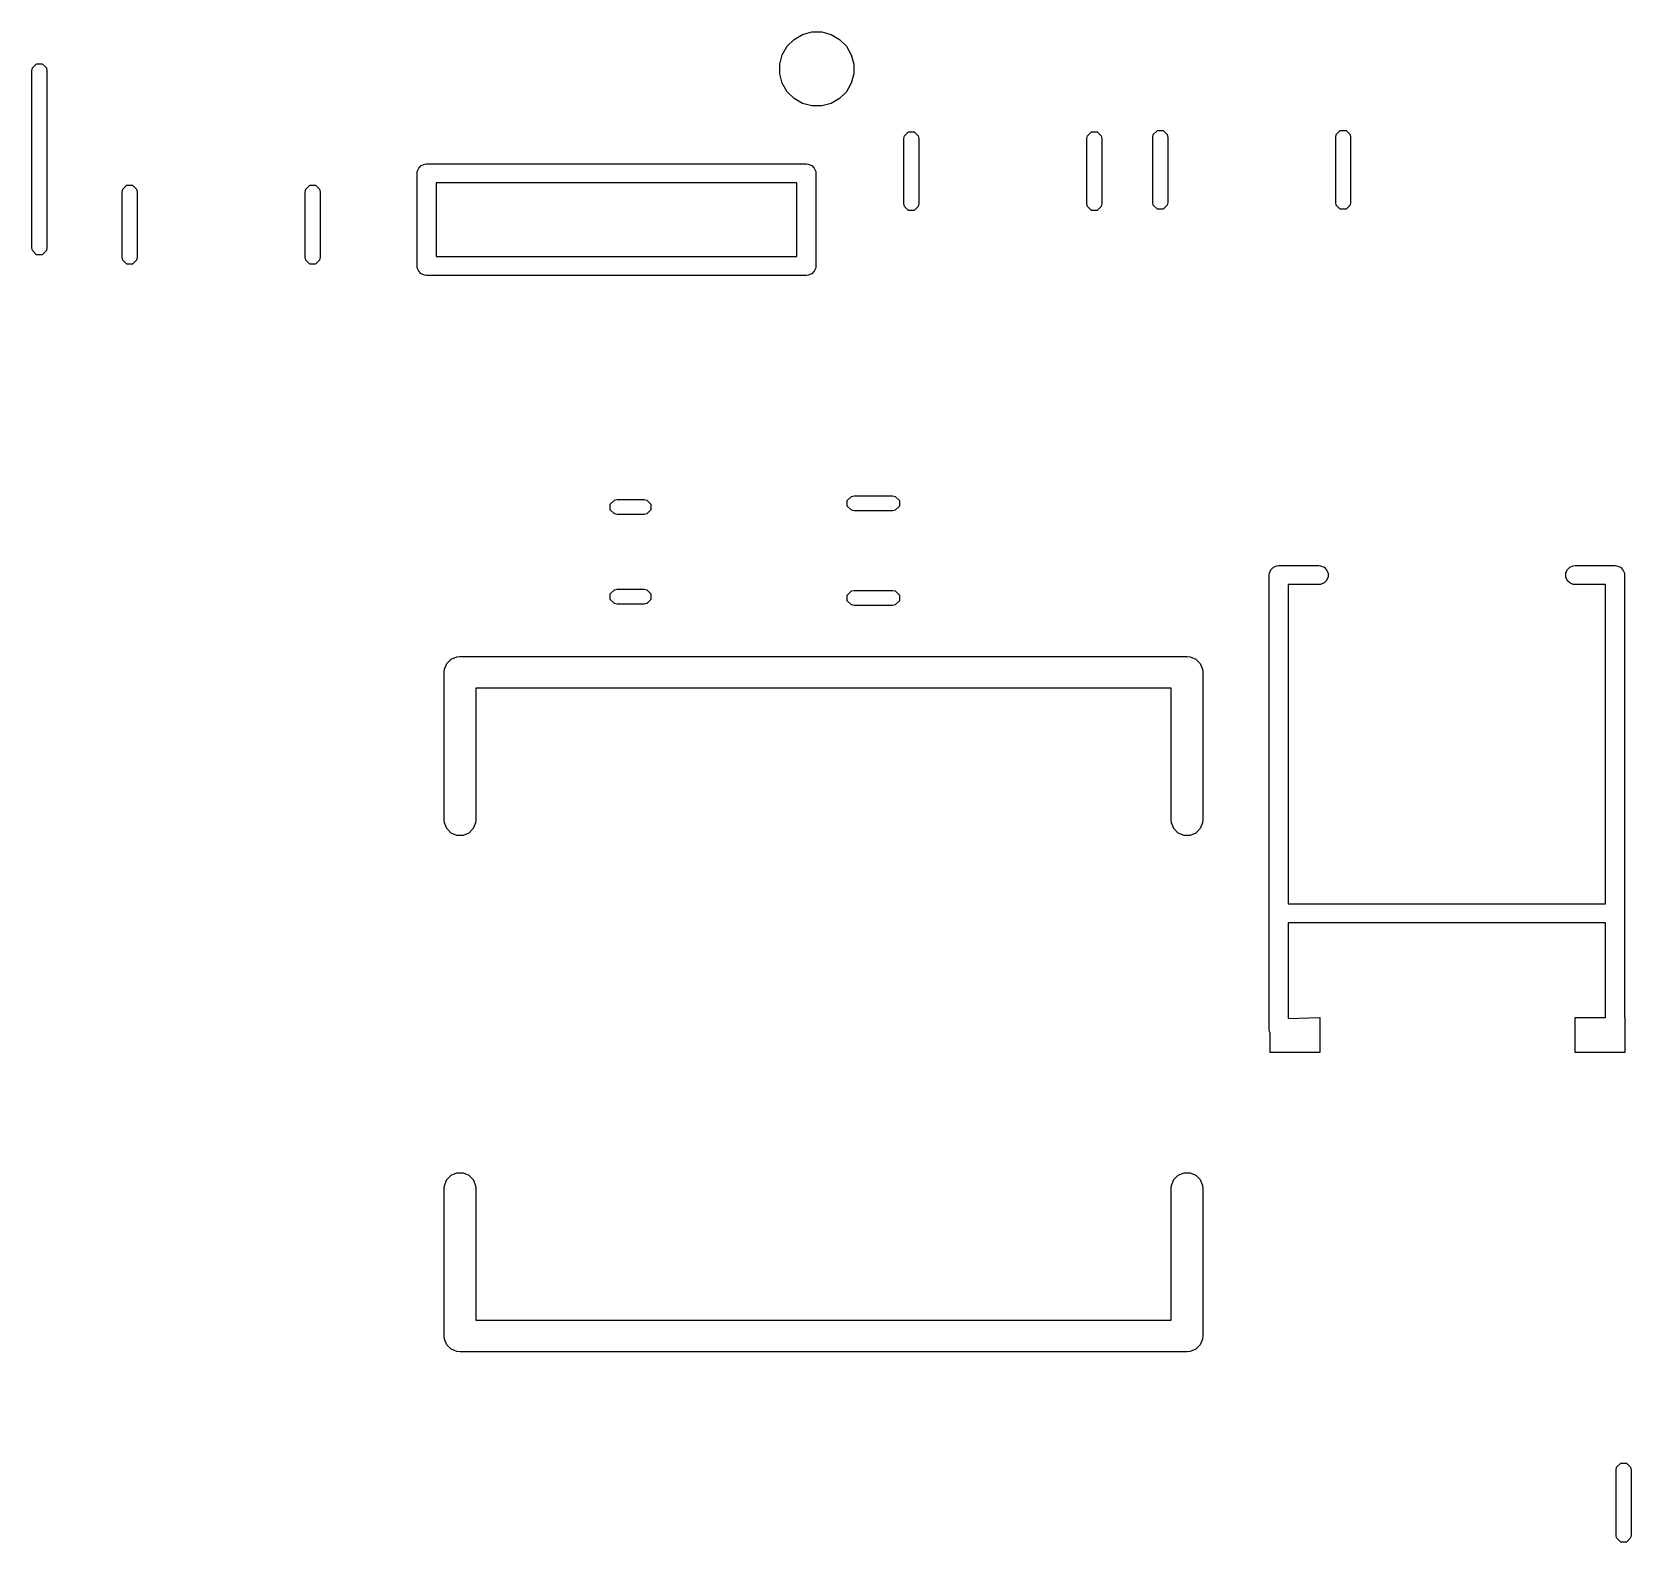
# Model space of a CAD drawing. Header units: inches. Extents: x 5.01 to 6.93, y -5.96 to -2.38.
# Drawn here: x 5.842 to 6.348, y -5.022 to -4.544 of the extents above; entities that cross this region are included whole.
import ezdxf

# ---------------------------------------------------------------- set-up
doc = ezdxf.new("R2010")
doc.units = ezdxf.units.IN
doc.header["$MEASUREMENT"] = 0
doc.layers.add('F.Silkscreen', color=41, linetype='CONTINUOUS', true_color=0xf2eda1)

msp = doc.modelspace()

# ---------------------------------------------------------------- linework, layer by layer
at = {"layer": 'F.Silkscreen', "linetype": 'CONTINUOUS'}
for p, q in [((6.0813, -4.54823), (6.08348, -4.54605)), ((6.08348, -4.54605), (6.08615, -4.54451)), ((6.08615, -4.54451), (6.08913, -4.54371)), ((6.08913, -4.54371), (6.09221, -4.54371)), ((6.09221, -4.54371), (6.09519, -4.54451)), ((6.09519, -4.54451), (6.09786, -4.54605)), ((6.09786, -4.54605), (6.10004, -4.54823)), ((6.07896, -4.55388), (6.07976, -4.5509)), ((6.07976, -4.5509), (6.0813, -4.54823)), ((6.10004, -4.54823), (6.10158, -4.5509)), ((6.10158, -4.5509), (6.10238, -4.55388)), ((5.84241, -4.556), (5.84259, -4.5551)), ((5.84241, -4.61201), (5.84241, -4.556)), ((5.84259, -4.5551), (5.84386, -4.55382)), ((5.84386, -4.55382), (5.84567, -4.55382)), ((5.84567, -4.55382), (5.84695, -4.5551)), ((5.84695, -4.5551), (5.84713, -4.556)), ((5.84713, -4.556), (5.84713, -4.61201)), ((6.07896, -4.55697), (6.07896, -4.55388)), ((6.07976, -4.55994), (6.07896, -4.55697)), ((6.10238, -4.55697), (6.10158, -4.55994)), ((6.10238, -4.55388), (6.10238, -4.55697)), ((6.0813, -4.56261), (6.07976, -4.55994)), ((6.10158, -4.55994), (6.10004, -4.56261)), ((6.08348, -4.56479), (6.0813, -4.56261)), ((6.08615, -4.56634), (6.08348, -4.56479)), ((6.08913, -4.56713), (6.08615, -4.56634)), ((6.09221, -4.56713), (6.08913, -4.56713)), ((6.09519, -4.56634), (6.09221, -4.56713)), ((6.09786, -4.56479), (6.09519, -4.56634)), ((6.10004, -4.56261), (6.09786, -4.56479)), ((6.11819, -4.57746), (6.11837, -4.57656)), ((6.11819, -4.59803), (6.11819, -4.57746)), ((6.11837, -4.57656), (6.11965, -4.57528)), ((6.11965, -4.57528), (6.12146, -4.57528)), ((6.12146, -4.57528), (6.12274, -4.57656)), ((6.12274, -4.57656), (6.12292, -4.57746)), ((6.12292, -4.57746), (6.12292, -4.59803)), ((6.17607, -4.57746), (6.17625, -4.57656)), ((6.17607, -4.59803), (6.17607, -4.57746)), ((6.17625, -4.57656), (6.17753, -4.57528)), ((6.17753, -4.57528), (6.17933, -4.57528)), ((6.17933, -4.57528), (6.18061, -4.57656)), ((6.18061, -4.57656), (6.18079, -4.57746)), ((6.18079, -4.57746), (6.18079, -4.59803)), ((6.19693, -4.57707), (6.19711, -4.57616)), ((6.19693, -4.59764), (6.19693, -4.57707)), ((6.19711, -4.57616), (6.19839, -4.57489)), ((6.19839, -4.57489), (6.2002, -4.57489)), ((6.2002, -4.57489), (6.20148, -4.57616)), ((6.20148, -4.57616), (6.20166, -4.57707)), ((6.20166, -4.57707), (6.20166, -4.59764)), ((6.25481, -4.57707), (6.25499, -4.57616)), ((6.25481, -4.59764), (6.25481, -4.57707)), ((6.25499, -4.57616), (6.25627, -4.57489)), ((6.25627, -4.57489), (6.25807, -4.57489)), ((6.25807, -4.57489), (6.25935, -4.57616)), ((6.25935, -4.57616), (6.25953, -4.57707)), ((6.25953, -4.57707), (6.25953, -4.59764)), ((5.96428, -4.58789), (5.96473, -4.58681)), ((5.96473, -4.58681), (5.96556, -4.58598)), ((5.96556, -4.58598), (5.96664, -4.58553)), ((5.96664, -4.58553), (5.96722, -4.58547)), ((5.96722, -4.58547), (6.08738, -4.58547)), ((6.08738, -4.58547), (6.08797, -4.58553)), ((6.08797, -4.58553), (6.08905, -4.58598)), ((6.08905, -4.58598), (6.08988, -4.58681)), ((6.08988, -4.58681), (6.09033, -4.58789)), ((5.87113, -4.59349), (5.87241, -4.59221)), ((5.87241, -4.59221), (5.87422, -4.59221)), ((5.87422, -4.59221), (5.87549, -4.59349)), ((5.929, -4.59349), (5.93028, -4.59221)), ((5.93028, -4.59221), (5.93209, -4.59221)), ((5.93209, -4.59221), (5.93337, -4.59349)), ((5.96422, -4.58847), (5.96428, -4.58789)), ((5.96422, -4.61773), (5.96422, -4.58847)), ((5.97023, -4.59148), (5.97023, -4.61472)), ((6.08438, -4.59148), (5.97023, -4.59148)), ((6.08438, -4.61472), (6.08438, -4.59148)), ((6.09033, -4.58789), (6.09038, -4.58847)), ((6.09038, -4.58847), (6.09038, -4.61773)), ((5.87095, -4.59439), (5.87113, -4.59349)), ((5.87095, -4.61496), (5.87095, -4.59439)), ((5.87549, -4.59349), (5.87567, -4.59439)), ((5.87567, -4.59439), (5.87567, -4.61496)), ((5.92882, -4.59439), (5.929, -4.59349)), ((5.92882, -4.61496), (5.92882, -4.59439)), ((5.93337, -4.59349), (5.93355, -4.59439)), ((5.93355, -4.59439), (5.93355, -4.61496)), ((6.19711, -4.59854), (6.19693, -4.59764)), ((6.20166, -4.59764), (6.20148, -4.59854)), ((6.25499, -4.59854), (6.25481, -4.59764)), ((6.25953, -4.59764), (6.25935, -4.59854)), ((6.11837, -4.59894), (6.11819, -4.59803)), ((6.11965, -4.60021), (6.11837, -4.59894)), ((6.12146, -4.60021), (6.11965, -4.60021)), ((6.12274, -4.59894), (6.12146, -4.60021)), ((6.12292, -4.59803), (6.12274, -4.59894)), ((6.17625, -4.59894), (6.17607, -4.59803)), ((6.17753, -4.60021), (6.17625, -4.59894)), ((6.17933, -4.60021), (6.17753, -4.60021)), ((6.18061, -4.59894), (6.17933, -4.60021)), ((6.18079, -4.59803), (6.18061, -4.59894)), ((6.19839, -4.59982), (6.19711, -4.59854)), ((6.2002, -4.59982), (6.19839, -4.59982)), ((6.20148, -4.59854), (6.2002, -4.59982)), ((6.25627, -4.59982), (6.25499, -4.59854)), ((6.25807, -4.59982), (6.25627, -4.59982)), ((6.25935, -4.59854), (6.25807, -4.59982)), ((5.84259, -4.61291), (5.84241, -4.61201)), ((5.84386, -4.61419), (5.84259, -4.61291)), ((5.84695, -4.61291), (5.84567, -4.61419)), ((5.84713, -4.61201), (5.84695, -4.61291)), ((5.84567, -4.61419), (5.84386, -4.61419)), ((5.87113, -4.61587), (5.87095, -4.61496)), ((5.87241, -4.61714), (5.87113, -4.61587)), ((5.87422, -4.61714), (5.87241, -4.61714)), ((5.87549, -4.61587), (5.87422, -4.61714)), ((5.87567, -4.61496), (5.87549, -4.61587)), ((5.929, -4.61587), (5.92882, -4.61496)), ((5.93028, -4.61714), (5.929, -4.61587)), ((5.93209, -4.61714), (5.93028, -4.61714)), ((5.93337, -4.61587), (5.93209, -4.61714)), ((5.93355, -4.61496), (5.93337, -4.61587)), ((5.96428, -4.61831), (5.96422, -4.61773)), ((5.97023, -4.61472), (6.08438, -4.61472)), ((6.09038, -4.61773), (6.09033, -4.61831)), ((5.96473, -4.61939), (5.96428, -4.61831)), ((5.96556, -4.62022), (5.96473, -4.61939)), ((5.96664, -4.62067), (5.96556, -4.62022)), ((5.96722, -4.62073), (5.96664, -4.62067)), ((6.08738, -4.62073), (5.96722, -4.62073)), ((6.08797, -4.62067), (6.08738, -4.62073)), ((6.08905, -4.62022), (6.08797, -4.62067)), ((6.08988, -4.61939), (6.08905, -4.62022)), ((6.09033, -4.61831), (6.08988, -4.61939)), ((6.02535, -4.69314), (6.02663, -4.69186)), ((6.02535, -4.69495), (6.02535, -4.69314)), ((6.02663, -4.69186), (6.02753, -4.69168)), ((6.02753, -4.69168), (6.03602, -4.69168)), ((6.03602, -4.69168), (6.03693, -4.69186)), ((6.03693, -4.69186), (6.0382, -4.69314)), ((6.0382, -4.69314), (6.0382, -4.69495)), ((6.10032, -4.69196), (6.1016, -4.69068)), ((6.10032, -4.69377), (6.10032, -4.69196)), ((6.1016, -4.69505), (6.10032, -4.69377)), ((6.1016, -4.69068), (6.1025, -4.6905)), ((6.1025, -4.6905), (6.1146, -4.6905)), ((6.1146, -4.6905), (6.1155, -4.69068)), ((6.1155, -4.69068), (6.11678, -4.69196)), ((6.11678, -4.69377), (6.1155, -4.69505)), ((6.11678, -4.69196), (6.11678, -4.69377)), ((6.02663, -4.69623), (6.02535, -4.69495)), ((6.02753, -4.69641), (6.02663, -4.69623)), ((6.03602, -4.69641), (6.02753, -4.69641)), ((6.03693, -4.69623), (6.03602, -4.69641)), ((6.0382, -4.69495), (6.03693, -4.69623)), ((6.1025, -4.69523), (6.1016, -4.69505)), ((6.1146, -4.69523), (6.1025, -4.69523)), ((6.1155, -4.69505), (6.1146, -4.69523)), ((6.23386, -4.71498), (6.23431, -4.7139)), ((6.23431, -4.7139), (6.23514, -4.71307)), ((6.23514, -4.71307), (6.23622, -4.71262)), ((6.23622, -4.71262), (6.23632, -4.71262)), ((6.23632, -4.71262), (6.23681, -4.71258)), ((6.23681, -4.71258), (6.24944, -4.71258)), ((6.24944, -4.71258), (6.25003, -4.71263)), ((6.25003, -4.71263), (6.25111, -4.71308)), ((6.25111, -4.71308), (6.25193, -4.71391)), ((6.25193, -4.71391), (6.25238, -4.71498)), ((6.32761, -4.71498), (6.32806, -4.71391)), ((6.32806, -4.71391), (6.32888, -4.71308)), ((6.32888, -4.71308), (6.32996, -4.71263)), ((6.32996, -4.71263), (6.33055, -4.71258)), ((6.33055, -4.71258), (6.34318, -4.71258)), ((6.34318, -4.71258), (6.34367, -4.71262)), ((6.34367, -4.71262), (6.34377, -4.71262)), ((6.34377, -4.71262), (6.34485, -4.71307)), ((6.34485, -4.71307), (6.34568, -4.7139)), ((6.34568, -4.7139), (6.34613, -4.71498)), ((6.2338, -4.71557), (6.23386, -4.71498)), ((6.2338, -4.85937), (6.2338, -4.71557)), ((6.24944, -4.71856), (6.23981, -4.71856)), ((6.23981, -4.71856), (6.23981, -4.81957)), ((6.25003, -4.7185), (6.24944, -4.71856)), ((6.25111, -4.71806), (6.25003, -4.7185)), ((6.25193, -4.71723), (6.25111, -4.71806)), ((6.25238, -4.71615), (6.25193, -4.71723)), ((6.25238, -4.71498), (6.25238, -4.71615)), ((6.32761, -4.71615), (6.32761, -4.71498)), ((6.32806, -4.71723), (6.32761, -4.71615)), ((6.32888, -4.71806), (6.32806, -4.71723)), ((6.32996, -4.7185), (6.32888, -4.71806)), ((6.33055, -4.71856), (6.32996, -4.7185)), ((6.34018, -4.71856), (6.33055, -4.71856)), ((6.34018, -4.81957), (6.34018, -4.71856)), ((6.34613, -4.71498), (6.34619, -4.71557)), ((6.34619, -4.71557), (6.34619, -4.85557)), ((6.02535, -4.72149), (6.02663, -4.72021)), ((6.02535, -4.7233), (6.02535, -4.72149)), ((6.02663, -4.72457), (6.02535, -4.7233)), ((6.02663, -4.72021), (6.02753, -4.72003)), ((6.02753, -4.72003), (6.03602, -4.72003)), ((6.03602, -4.72003), (6.03693, -4.72021)), ((6.03693, -4.72021), (6.0382, -4.72149)), ((6.0382, -4.7233), (6.03693, -4.72457)), ((6.0382, -4.72149), (6.0382, -4.7233)), ((6.10032, -4.72188), (6.1016, -4.7206)), ((6.10032, -4.72369), (6.10032, -4.72188)), ((6.1016, -4.72497), (6.10032, -4.72369)), ((6.1016, -4.7206), (6.1025, -4.72042)), ((6.1025, -4.72042), (6.1146, -4.72042)), ((6.1146, -4.72042), (6.1155, -4.7206)), ((6.1155, -4.7206), (6.11678, -4.72188)), ((6.11678, -4.72369), (6.1155, -4.72497)), ((6.11678, -4.72188), (6.11678, -4.72369)), ((6.02753, -4.72475), (6.02663, -4.72457)), ((6.03602, -4.72475), (6.02753, -4.72475)), ((6.03693, -4.72457), (6.03602, -4.72475)), ((6.1025, -4.72515), (6.1016, -4.72497)), ((6.1146, -4.72515), (6.1025, -4.72515)), ((6.1155, -4.72497), (6.1146, -4.72515)), ((5.9729, -4.74536), (5.97364, -4.74355)), ((5.97364, -4.74355), (5.97502, -4.74217)), ((5.97502, -4.74217), (5.97682, -4.74143)), ((5.97682, -4.74143), (5.9778, -4.74133)), ((5.9778, -4.74133), (6.2078, -4.74133)), ((6.2078, -4.74133), (6.20878, -4.74143)), ((6.20878, -4.74143), (6.21058, -4.74217)), ((6.21058, -4.74217), (6.21196, -4.74355)), ((6.21196, -4.74355), (6.2127, -4.74536)), ((5.9728, -4.74633), (5.9729, -4.74536)), ((5.9728, -4.78316), (5.9728, -4.74633)), ((6.2127, -4.74536), (6.2128, -4.74633)), ((6.2128, -4.74633), (6.2128, -4.78316)), ((6.2028, -4.75133), (5.9828, -4.75133)), ((5.9828, -4.75133), (5.9828, -4.78316)), ((6.2028, -4.78316), (6.2028, -4.75133)), ((5.9728, -4.79302), (5.9728, -4.78316)), ((5.9828, -4.78316), (5.9828, -4.79302)), ((6.2028, -4.79302), (6.2028, -4.78316)), ((6.2128, -4.78316), (6.2128, -4.79302)), ((5.9729, -4.794), (5.9728, -4.79302)), ((5.97364, -4.7958), (5.9729, -4.794)), ((5.9827, -4.794), (5.98196, -4.7958)), ((5.9828, -4.79302), (5.9827, -4.794)), ((6.2029, -4.794), (6.2028, -4.79302)), ((6.20364, -4.7958), (6.2029, -4.794)), ((6.2127, -4.794), (6.21196, -4.7958)), ((6.2128, -4.79302), (6.2127, -4.794)), ((5.97502, -4.79718), (5.97364, -4.7958)), ((5.97682, -4.79793), (5.97502, -4.79718)), ((5.97878, -4.79793), (5.97682, -4.79793)), ((5.98058, -4.79718), (5.97878, -4.79793)), ((5.98196, -4.7958), (5.98058, -4.79718)), ((6.20502, -4.79718), (6.20364, -4.7958)), ((6.20683, -4.79793), (6.20502, -4.79718)), ((6.20878, -4.79793), (6.20683, -4.79793)), ((6.21058, -4.79718), (6.20878, -4.79793)), ((6.21196, -4.7958), (6.21058, -4.79718)), ((6.23981, -4.81957), (6.34018, -4.81957)), ((6.34018, -4.82558), (6.23981, -4.82558)), ((6.23981, -4.82558), (6.23981, -4.85582)), ((6.34018, -4.85557), (6.34018, -4.82558)), ((6.23981, -4.85582), (6.24984, -4.85557)), ((6.24984, -4.85557), (6.24984, -4.86659)), ((6.33055, -4.86659), (6.33055, -4.85557)), ((6.33055, -4.85557), (6.34018, -4.85557)), ((6.34619, -4.85557), (6.34629, -4.85557)), ((6.34629, -4.85557), (6.34629, -4.86659)), ((6.23386, -4.85995), (6.2338, -4.85937)), ((6.23409, -4.8605), (6.23386, -4.85995)), ((6.23409, -4.86659), (6.23409, -4.8605)), ((6.24984, -4.86659), (6.23409, -4.86659)), ((6.34629, -4.86659), (6.33055, -4.86659)), ((5.97364, -4.90686), (5.97502, -4.90548)), ((5.97502, -4.90548), (5.97682, -4.90473)), ((5.97682, -4.90473), (5.97878, -4.90473)), ((5.97878, -4.90473), (5.98058, -4.90548)), ((5.98058, -4.90548), (5.98196, -4.90686)), ((6.20364, -4.90686), (6.20502, -4.90548)), ((6.20502, -4.90548), (6.20683, -4.90473)), ((6.20683, -4.90473), (6.20878, -4.90473)), ((6.20878, -4.90473), (6.21058, -4.90548)), ((6.21058, -4.90548), (6.21196, -4.90686)), ((5.9728, -4.90964), (5.9729, -4.90866)), ((5.9728, -4.91948), (5.9728, -4.90964)), ((5.9729, -4.90866), (5.97364, -4.90686)), ((5.98196, -4.90686), (5.9827, -4.90866)), ((5.9827, -4.90866), (5.9828, -4.90964)), ((5.9828, -4.90964), (5.9828, -4.91948)), ((6.2028, -4.90964), (6.2029, -4.90866)), ((6.2028, -4.91948), (6.2028, -4.90964)), ((6.2029, -4.90866), (6.20364, -4.90686)), ((6.21196, -4.90686), (6.2127, -4.90866)), ((6.2127, -4.90866), (6.2128, -4.90964)), ((6.2128, -4.90964), (6.2128, -4.91948)), ((5.9728, -4.95633), (5.9728, -4.91948)), ((5.9828, -4.91948), (5.9828, -4.95133)), ((6.2028, -4.95133), (6.2028, -4.91948)), ((6.2128, -4.91948), (6.2128, -4.95633)), ((5.9828, -4.95133), (6.2028, -4.95133)), ((5.9729, -4.95731), (5.9728, -4.95633)), ((6.2128, -4.95633), (6.2127, -4.95731)), ((5.97364, -4.95911), (5.9729, -4.95731)), ((5.97502, -4.96049), (5.97364, -4.95911)), ((5.97682, -4.96123), (5.97502, -4.96049)), ((5.9778, -4.96133), (5.97682, -4.96123)), ((6.2078, -4.96133), (5.9778, -4.96133)), ((6.20878, -4.96123), (6.2078, -4.96133)), ((6.21058, -4.96049), (6.20878, -4.96123)), ((6.21196, -4.95911), (6.21058, -4.96049)), ((6.2127, -4.95731), (6.21196, -4.95911)), ((6.34368, -4.99787), (6.34496, -4.99659)), ((6.34496, -4.99659), (6.34677, -4.99659)), ((6.34677, -4.99659), (6.34805, -4.99787)), ((6.3435, -4.99877), (6.34368, -4.99787)), ((6.3435, -5.01934), (6.3435, -4.99877)), ((6.34805, -4.99787), (6.34823, -4.99877)), ((6.34823, -4.99877), (6.34823, -5.01934)), ((6.34368, -5.02024), (6.3435, -5.01934)), ((6.34496, -5.02152), (6.34368, -5.02024)), ((6.34677, -5.02152), (6.34496, -5.02152)), ((6.34805, -5.02024), (6.34677, -5.02152)), ((6.34823, -5.01934), (6.34805, -5.02024))]:
    msp.add_line(p, q, dxfattribs=at)

doc.saveas('drawing.dxf')
